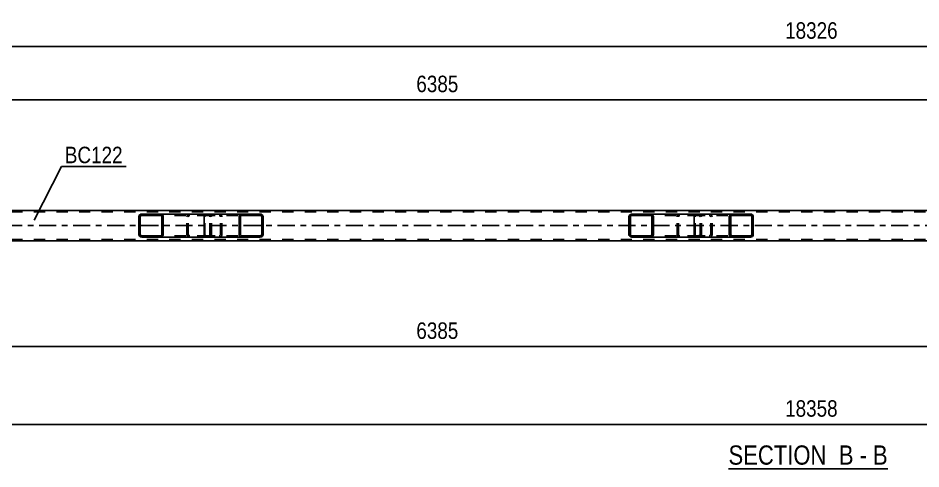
# Model space of a CAD drawing. Header units: millimetres. Extents: x 0 to 841, y 0 to 594.
# Drawn here: x 290.8 to 447.6, y 198.3 to 276.6 of the extents above; entities that cross this region are included whole.
import ezdxf

# ---------------------------------------------------------------- set-up
doc = ezdxf.new("R2010")
doc.units = ezdxf.units.MM
doc.linetypes.add('DXK_LINE_DOT2', pattern=[3.9198, 1.9599, -1.9599])
doc.linetypes.add('DXK_LINE_DOT3', pattern=[5.9187, 2.979, -0.9799, 0.9799, -0.9799])
doc.styles.add('Arial Narrow', font='ARIALN.TTF', dxfattribs={"height": 0.2})

# ---------------------------------------------------------------- blocks, each defined once
blk = doc.blocks.new('Unknown-272366259-12 - 3237')
at = {"color": 6, "linetype": 'Continuous'}
blk.add_line((414.14, 198.27), (441.79, 198.27), dxfattribs=at)
at = {"color": 0, "linetype": 'Continuous'}
for points in [[(432.25, 199.02), (432.25, 202.52), (414.14, 202.52), (414.14, 199.02)], [(435.86, 199.02), (435.86, 202.52), (433.3, 202.52), (433.3, 199.02)], [(438.18, 199.02), (438.18, 202.52), (436.91, 202.52), (436.91, 199.02)], [(441.79, 199.02), (441.79, 202.52), (439.23, 202.52), (439.23, 199.02)]]:
    blk.add_wipeout(points, dxfattribs=at)
at = {"color": 7, "linetype": 'Continuous', "style": 'Arial Narrow'}
for s, p in [('SECTION ', (414.14, 199.02)), ('B', (433.3, 199.02)), ('B', (439.23, 199.02)), ('-', (436.91, 199.02))]:
    blk.add_text(s, height=3.34, dxfattribs=at).set_placement(p)
blk = doc.blocks.new('Part-272366259-3293 - 3237')
at = {"linetype": 'Continuous'}
h = blk.add_hatch(dxfattribs=at)
h.set_pattern_fill('', scale=0.7, style=0, pattern_type=0)
h.set_pattern_definition([(45, (418.4162, 242.2488), (-1.57154, 1.57154), [])])
h.paths.add_polyline_path([(418.45, 242.07), (418.42, 242.25), (418.31, 242.4), (418.14, 242.51), (417.95, 242.55), (414.77, 242.55), (414.58, 242.51), (414.41, 242.4), (414.3, 242.25), (414.26, 242.07), (414.26, 239.03), (414.3, 238.84), (414.41, 238.69), (414.58, 238.58), (414.77, 238.55), (417.95, 238.55), (418.14, 238.58), (418.31, 238.69), (418.42, 238.84), (418.45, 239.03)])
h.paths.add_polyline_path([(418.18, 238.93), (418.13, 238.86), (418.05, 238.8), (417.95, 238.79), (414.77, 238.79), (414.67, 238.8), (414.59, 238.86), (414.54, 238.93), (414.52, 239.03), (414.52, 242.07), (414.54, 242.16), (414.59, 242.23), (414.67, 242.29), (414.77, 242.31), (417.95, 242.31), (418.05, 242.29), (418.13, 242.23), (418.18, 242.16), (418.2, 242.07), (418.2, 239.03)])
at = {"color": 2, "linetype": 'Continuous'}
for p, q in [((408.2, 242.07), (408.22, 242.25)), ((408.2, 239.03), (408.2, 242.07)), ((408.22, 242.25), (408.28, 242.4)), ((408.28, 242.4), (408.36, 242.51)), ((408.36, 242.51), (408.47, 242.55)), ((414.77, 242.55), (408.47, 242.55)), ((414.3, 242.25), (414.26, 242.07)), ((414.26, 239.03), (414.26, 242.07)), ((414.52, 242.07), (414.54, 242.16)), ((414.52, 239.03), (414.52, 242.07)), ((414.54, 242.16), (414.59, 242.23)), ((414.77, 242.55), (414.58, 242.51)), ((414.59, 242.23), (414.67, 242.29)), ((414.67, 242.29), (414.77, 242.31)), ((414.77, 242.55), (417.95, 242.55)), ((414.77, 242.31), (417.95, 242.31)), ((418.14, 242.51), (417.95, 242.55)), ((417.95, 242.31), (418.05, 242.29)), ((418.05, 242.29), (418.13, 242.23)), ((418.13, 242.23), (418.18, 242.16)), ((418.18, 242.16), (418.2, 242.07)), ((418.2, 239.03), (418.2, 242.07)), ((418.45, 242.07), (418.42, 242.25)), ((418.45, 239.03), (418.45, 242.07)), ((408.22, 238.84), (408.2, 239.03)), ((408.28, 238.69), (408.22, 238.84)), ((408.36, 238.58), (408.28, 238.69)), ((408.47, 238.55), (408.36, 238.58)), ((414.77, 238.55), (408.47, 238.55)), ((414.26, 239.03), (414.3, 238.84)), ((414.54, 238.93), (414.52, 239.03)), ((414.59, 238.86), (414.54, 238.93)), ((414.58, 238.58), (414.77, 238.55)), ((414.67, 238.8), (414.59, 238.86)), ((414.77, 238.79), (414.67, 238.8)), ((414.77, 238.79), (417.95, 238.79)), ((414.77, 238.55), (417.95, 238.55)), ((418.05, 238.8), (417.95, 238.79)), ((417.95, 238.55), (418.14, 238.58)), ((418.13, 238.86), (418.05, 238.8)), ((418.18, 238.93), (418.13, 238.86)), ((418.2, 239.03), (418.18, 238.93)), ((418.42, 238.84), (418.45, 239.03))]:
    blk.add_line(p, q, dxfattribs=at)
at = {"color": 7, "linetype": 'DXK_LINE_DOT2'}
for p, q in [((408.34, 242.16), (408.33, 242.07)), ((408.33, 239.03), (408.33, 242.07)), ((408.37, 242.23), (408.34, 242.16)), ((408.42, 242.29), (408.37, 242.23)), ((408.47, 242.31), (408.42, 242.29)), ((417.95, 242.31), (408.47, 242.31)), ((409.46, 242.31), (409.46, 242.55)), ((410.8, 242.55), (410.99, 242.51)), ((410.9, 242.29), (410.8, 242.31)), ((410.98, 242.23), (410.9, 242.29)), ((411.03, 242.16), (410.98, 242.23)), ((411.05, 242.07), (411.03, 242.16)), ((411.05, 239.03), (411.05, 242.07)), ((411.27, 242.25), (411.3, 242.07)), ((411.3, 239.03), (411.3, 242.07)), ((417.95, 242.55), (414.77, 242.55)), ((408.33, 239.03), (408.34, 238.93)), ((408.34, 238.93), (408.37, 238.86)), ((408.37, 238.86), (408.42, 238.8)), ((408.42, 238.8), (408.47, 238.79)), ((417.95, 238.79), (408.47, 238.79)), ((409.46, 238.55), (409.46, 238.79)), ((410.8, 238.79), (410.9, 238.8)), ((410.99, 238.58), (410.8, 238.55)), ((410.9, 238.8), (410.98, 238.86)), ((410.98, 238.86), (411.03, 238.93)), ((411.03, 238.93), (411.05, 239.03)), ((411.3, 239.03), (411.27, 238.84)), ((417.95, 238.55), (414.77, 238.55))]:
    blk.add_line(p, q, dxfattribs=at)
for centre, start, end in [((410.82, 242.05), 23.8494, 68.8059), ((410.82, 239.04), 291.1941, 336.1506)]:
    blk.add_arc(centre, 0.492, start, end, dxfattribs=at)
at = {"color": 2, "linetype": 'Continuous'}
for centre, start, end in [((414.75, 242.05), 111.1941, 156.1506), ((417.97, 242.05), 23.8494, 68.8059), ((414.75, 239.04), 203.8494, 248.8059), ((417.97, 239.04), 291.1941, 336.1506)]:
    blk.add_arc(centre, 0.492, start, end, dxfattribs=at)
blk = doc.blocks.new('Part-272366259-3298 - 3237')
at = {"color": 2, "linetype": 'Continuous'}
for p, q in [((490.48, 243.19), (241.07, 243.19)), ((758, 237.91), (241.07, 237.91))]:
    blk.add_line(p, q, dxfattribs=at)
at = {"color": 7, "linetype": 'DXK_LINE_DOT2'}
for p, q in [((758, 242.95), (99.08, 242.95)), ((758, 238.15), (99.08, 238.15))]:
    blk.add_line(p, q, dxfattribs=at)
at = {"color": 7, "linetype": 'DXK_LINE_DOT3'}
blk.add_line((99.08, 240.55), (758, 240.55), dxfattribs=at)
blk = doc.blocks.new('Part-272366259-3430 - 3237')
at = {"linetype": 'Continuous'}
h = blk.add_hatch(dxfattribs=at)
h.set_pattern_fill('', scale=0.7, style=0, pattern_type=0)
h.set_pattern_definition([(45, (401.0711, 242.2488), (-1.57154, 1.57154), [])])
h.paths.add_polyline_path([(401.11, 242.07), (401.07, 242.25), (400.96, 242.4), (400.79, 242.51), (400.6, 242.55), (397.36, 242.55), (397.17, 242.51), (397, 242.4), (396.89, 242.25), (396.85, 242.07), (396.85, 239.03), (396.89, 238.84), (397, 238.69), (397.17, 238.58), (397.36, 238.55), (400.6, 238.55), (400.79, 238.58), (400.96, 238.69), (401.07, 238.84), (401.11, 239.03)])
h.paths.add_polyline_path([(400.84, 238.93), (400.78, 238.86), (400.7, 238.8), (400.6, 238.79), (397.36, 238.79), (397.27, 238.8), (397.18, 238.86), (397.13, 238.93), (397.11, 239.03), (397.11, 242.07), (397.13, 242.16), (397.18, 242.23), (397.27, 242.29), (397.36, 242.31), (400.6, 242.31), (400.7, 242.29), (400.78, 242.23), (400.84, 242.16), (400.85, 242.07), (400.85, 239.03)])
at = {"color": 2, "linetype": 'Continuous'}
for p, q in [((396.89, 242.25), (396.85, 242.07)), ((396.85, 239.03), (396.85, 242.07)), ((397.11, 242.07), (397.13, 242.16)), ((397.11, 239.03), (397.11, 242.07)), ((397.13, 242.16), (397.18, 242.23)), ((397.36, 242.55), (397.17, 242.51)), ((397.18, 242.23), (397.27, 242.29)), ((397.27, 242.29), (397.36, 242.31)), ((397.36, 242.55), (400.6, 242.55)), ((397.36, 242.31), (400.6, 242.31)), ((408.47, 242.55), (400.6, 242.55)), ((400.79, 242.51), (400.6, 242.55)), ((400.6, 242.31), (400.7, 242.29)), ((400.7, 242.29), (400.78, 242.23)), ((400.78, 242.23), (400.84, 242.16)), ((400.84, 242.16), (400.85, 242.07)), ((400.85, 239.03), (400.85, 242.07)), ((401.11, 242.07), (401.07, 242.25)), ((401.11, 239.03), (401.11, 242.07)), ((396.85, 239.03), (396.89, 238.84)), ((397.13, 238.93), (397.11, 239.03)), ((397.18, 238.86), (397.13, 238.93)), ((397.17, 238.58), (397.36, 238.55)), ((397.27, 238.8), (397.18, 238.86)), ((397.36, 238.79), (397.27, 238.8)), ((397.36, 238.79), (400.6, 238.79)), ((397.36, 238.55), (400.6, 238.55)), ((400.7, 238.8), (400.6, 238.79)), ((400.6, 238.55), (400.79, 238.58)), ((408.47, 238.55), (400.6, 238.55)), ((400.78, 238.86), (400.7, 238.8)), ((400.84, 238.93), (400.78, 238.86)), ((400.85, 239.03), (400.84, 238.93)), ((401.07, 238.84), (401.11, 239.03))]:
    blk.add_line(p, q, dxfattribs=at)
at = {"color": 7, "linetype": 'DXK_LINE_DOT2'}
for p, q in [((400.6, 242.55), (397.36, 242.55)), ((408.95, 242.31), (397.36, 242.31)), ((405.2, 242.07), (405.24, 242.25)), ((405.2, 239.03), (405.2, 242.07)), ((405.48, 242.16), (405.46, 242.07)), ((405.46, 239.03), (405.46, 242.07)), ((405.53, 242.23), (405.48, 242.16)), ((405.52, 242.51), (405.71, 242.55)), ((405.53, 242.23), (405.56, 242.25)), ((405.56, 242.25), (405.62, 242.29)), ((405.62, 242.29), (405.71, 242.31)), ((408.95, 242.55), (408.47, 242.55)), ((408.95, 242.55), (409.14, 242.51)), ((409.05, 242.29), (408.95, 242.31)), ((409.13, 242.23), (409.05, 242.29)), ((409.18, 242.16), (409.13, 242.23)), ((409.2, 242.07), (409.18, 242.16)), ((409.2, 239.03), (409.2, 242.07)), ((409.42, 242.25), (409.46, 242.07)), ((409.46, 239.03), (409.46, 242.07)), ((408.95, 238.79), (397.36, 238.79)), ((400.6, 238.55), (397.36, 238.55)), ((405.24, 238.84), (405.2, 239.03)), ((405.46, 239.03), (405.48, 238.93)), ((405.48, 238.93), (405.53, 238.86)), ((405.71, 238.55), (405.52, 238.58)), ((405.53, 238.86), (405.62, 238.8)), ((405.62, 238.8), (405.71, 238.79)), ((408.95, 238.55), (408.47, 238.55)), ((408.95, 238.79), (409.05, 238.8)), ((409.14, 238.58), (408.95, 238.55)), ((409.05, 238.8), (409.13, 238.86)), ((409.13, 238.86), (409.18, 238.93)), ((409.18, 238.93), (409.2, 239.03)), ((409.46, 239.03), (409.42, 238.84))]:
    blk.add_line(p, q, dxfattribs=at)
at = {"color": 2, "linetype": 'Continuous'}
for centre, start, end in [((397.34, 242.04), 110.7583, 155.68), ((400.62, 242.04), 24.32, 69.2417), ((397.34, 239.05), 204.32, 249.2417), ((400.62, 239.05), 290.7583, 335.68)]:
    blk.add_arc(centre, 0.496, start, end, dxfattribs=at)
at = {"color": 7, "linetype": 'DXK_LINE_DOT2'}
for centre, start, end in [((405.69, 242.04), 110.7583, 155.68), ((408.97, 242.04), 24.32, 69.2417), ((405.69, 239.05), 204.32, 249.2417), ((408.97, 239.05), 290.7583, 335.68)]:
    blk.add_arc(centre, 0.496, start, end, dxfattribs=at)
blk = doc.blocks.new('Part-272366259-3434 - 3237')
at = {"linetype": 'Continuous'}
h = blk.add_hatch(dxfattribs=at)
h.set_pattern_fill('', scale=0.7, style=0, pattern_type=0)
h.set_pattern_definition([(45, (315.937, 242.2488), (-1.57154, 1.57154), [])])
h.paths.add_polyline_path([(315.98, 242.07), (315.94, 242.25), (315.83, 242.4), (315.66, 242.51), (315.47, 242.55), (312.23, 242.55), (312.03, 242.51), (311.87, 242.4), (311.76, 242.25), (311.72, 242.07), (311.72, 239.03), (311.76, 238.84), (311.87, 238.69), (312.03, 238.58), (312.23, 238.55), (315.47, 238.55), (315.66, 238.58), (315.83, 238.69), (315.94, 238.84), (315.98, 239.03)])
h.paths.add_polyline_path([(315.7, 238.93), (315.65, 238.86), (315.56, 238.8), (315.47, 238.79), (312.23, 238.79), (312.13, 238.8), (312.05, 238.86), (311.99, 238.93), (311.97, 239.03), (311.97, 242.07), (311.99, 242.16), (312.05, 242.23), (312.13, 242.29), (312.23, 242.31), (315.47, 242.31), (315.56, 242.29), (315.65, 242.23), (315.7, 242.16), (315.72, 242.07), (315.72, 239.03)])
at = {"color": 2, "linetype": 'Continuous'}
for p, q in [((311.76, 242.25), (311.72, 242.07)), ((311.72, 239.03), (311.72, 242.07)), ((311.97, 242.07), (311.99, 242.16)), ((311.97, 239.03), (311.97, 242.07)), ((311.99, 242.16), (312.05, 242.23)), ((312.23, 242.55), (312.03, 242.51)), ((312.05, 242.23), (312.13, 242.29)), ((312.13, 242.29), (312.23, 242.31)), ((312.23, 242.55), (315.47, 242.55)), ((312.23, 242.31), (315.47, 242.31)), ((323.33, 242.55), (315.47, 242.55)), ((315.66, 242.51), (315.47, 242.55)), ((315.47, 242.31), (315.56, 242.29)), ((315.56, 242.29), (315.65, 242.23)), ((315.65, 242.23), (315.7, 242.16)), ((315.7, 242.16), (315.72, 242.07)), ((315.72, 239.03), (315.72, 242.07)), ((315.98, 242.07), (315.94, 242.25)), ((315.98, 239.03), (315.98, 242.07)), ((311.72, 239.03), (311.76, 238.84)), ((311.99, 238.93), (311.97, 239.03)), ((312.05, 238.86), (311.99, 238.93)), ((312.03, 238.58), (312.23, 238.55)), ((312.13, 238.8), (312.05, 238.86)), ((312.23, 238.79), (312.13, 238.8)), ((312.23, 238.79), (315.47, 238.79)), ((312.23, 238.55), (315.47, 238.55)), ((315.56, 238.8), (315.47, 238.79)), ((315.47, 238.55), (315.66, 238.58)), ((323.33, 238.55), (315.47, 238.55)), ((315.65, 238.86), (315.56, 238.8)), ((315.7, 238.93), (315.65, 238.86)), ((315.72, 239.03), (315.7, 238.93)), ((315.94, 238.84), (315.98, 239.03))]:
    blk.add_line(p, q, dxfattribs=at)
at = {"color": 7, "linetype": 'DXK_LINE_DOT2'}
for p, q in [((315.47, 242.55), (312.23, 242.55)), ((323.81, 242.31), (312.23, 242.31)), ((320.07, 242.07), (320.11, 242.25)), ((320.07, 239.03), (320.07, 242.07)), ((320.34, 242.16), (320.32, 242.07)), ((320.32, 239.03), (320.32, 242.07)), ((320.4, 242.23), (320.34, 242.16)), ((320.38, 242.51), (320.58, 242.55)), ((320.48, 242.29), (320.4, 242.23)), ((320.58, 242.31), (320.48, 242.29)), ((323.81, 242.55), (323.33, 242.55)), ((323.81, 242.55), (324.01, 242.51)), ((323.91, 242.29), (323.81, 242.31)), ((323.99, 242.23), (323.91, 242.29)), ((324.05, 242.16), (323.99, 242.23)), ((324.07, 242.07), (324.05, 242.16)), ((324.07, 239.03), (324.07, 242.07)), ((324.29, 242.25), (324.33, 242.07)), ((324.33, 239.03), (324.33, 242.07)), ((323.81, 238.79), (312.23, 238.79)), ((315.47, 238.55), (312.23, 238.55)), ((320.11, 238.84), (320.07, 239.03)), ((320.32, 239.03), (320.34, 238.93)), ((320.34, 238.93), (320.4, 238.86)), ((320.58, 238.55), (320.38, 238.58)), ((320.4, 238.86), (320.48, 238.8)), ((320.48, 238.8), (320.58, 238.79)), ((323.81, 238.55), (323.33, 238.55)), ((323.81, 238.79), (323.91, 238.8)), ((324.01, 238.58), (323.81, 238.55)), ((323.91, 238.8), (323.99, 238.86)), ((323.99, 238.86), (324.05, 238.93)), ((324.05, 238.93), (324.07, 239.03)), ((324.33, 239.03), (324.29, 238.84))]:
    blk.add_line(p, q, dxfattribs=at)
at = {"color": 2, "linetype": 'Continuous'}
for centre, start, end in [((312.21, 242.04), 110.7583, 155.68), ((315.48, 242.04), 24.32, 69.2417), ((312.21, 239.05), 204.32, 249.2417), ((315.48, 239.05), 290.7583, 335.68)]:
    blk.add_arc(centre, 0.496, start, end, dxfattribs=at)
at = {"color": 7, "linetype": 'DXK_LINE_DOT2'}
for centre, start, end in [((320.56, 242.04), 110.7583, 155.68), ((323.83, 242.04), 24.32, 69.2417), ((320.56, 239.05), 204.32, 249.2417), ((323.83, 239.05), 290.7583, 335.68)]:
    blk.add_arc(centre, 0.496, start, end, dxfattribs=at)
blk = doc.blocks.new('Part-272366259-3459 - 3237')
at = {"linetype": 'Continuous'}
h = blk.add_hatch(dxfattribs=at)
h.set_pattern_fill('', scale=0.7, style=0, pattern_type=0)
h.set_pattern_definition([(45, (333.282, 242.2488), (-1.57154, 1.57154), [])])
h.paths.add_polyline_path([(333.32, 242.07), (333.28, 242.25), (333.17, 242.4), (333.01, 242.51), (332.82, 242.55), (329.63, 242.55), (329.44, 242.51), (329.28, 242.4), (329.17, 242.25), (329.13, 242.07), (329.13, 239.03), (329.17, 238.84), (329.28, 238.69), (329.44, 238.58), (329.63, 238.55), (332.82, 238.55), (333.01, 238.58), (333.17, 238.69), (333.28, 238.84), (333.32, 239.03)])
h.paths.add_polyline_path([(333.05, 238.93), (333, 238.86), (332.91, 238.8), (332.82, 238.79), (329.63, 238.79), (329.54, 238.8), (329.46, 238.86), (329.4, 238.93), (329.38, 239.03), (329.38, 242.07), (329.4, 242.16), (329.46, 242.23), (329.54, 242.29), (329.63, 242.31), (332.82, 242.31), (332.91, 242.29), (333, 242.23), (333.05, 242.16), (333.07, 242.07), (333.07, 239.03)])
at = {"color": 2, "linetype": 'Continuous'}
for p, q in [((323.06, 242.07), (323.08, 242.25)), ((323.06, 239.03), (323.06, 242.07)), ((323.08, 242.25), (323.14, 242.4)), ((323.14, 242.4), (323.23, 242.51)), ((323.23, 242.51), (323.33, 242.55)), ((329.63, 242.55), (323.33, 242.55)), ((329.17, 242.25), (329.13, 242.07)), ((329.13, 239.03), (329.13, 242.07)), ((329.38, 242.07), (329.4, 242.16)), ((329.38, 239.03), (329.38, 242.07)), ((329.4, 242.16), (329.46, 242.23)), ((329.63, 242.55), (329.44, 242.51)), ((329.46, 242.23), (329.54, 242.29)), ((329.54, 242.29), (329.63, 242.31)), ((329.63, 242.55), (332.82, 242.55)), ((329.63, 242.31), (332.82, 242.31)), ((333.01, 242.51), (332.82, 242.55)), ((332.82, 242.31), (332.91, 242.29)), ((332.91, 242.29), (333, 242.23)), ((333, 242.23), (333.05, 242.16)), ((333.05, 242.16), (333.07, 242.07)), ((333.07, 239.03), (333.07, 242.07)), ((333.32, 242.07), (333.28, 242.25)), ((333.32, 239.03), (333.32, 242.07)), ((323.08, 238.84), (323.06, 239.03)), ((323.14, 238.69), (323.08, 238.84)), ((323.23, 238.58), (323.14, 238.69)), ((323.33, 238.55), (323.23, 238.58)), ((329.63, 238.55), (323.33, 238.55)), ((329.13, 239.03), (329.17, 238.84)), ((329.4, 238.93), (329.38, 239.03)), ((329.46, 238.86), (329.4, 238.93)), ((329.44, 238.58), (329.63, 238.55)), ((329.54, 238.8), (329.46, 238.86)), ((329.63, 238.79), (329.54, 238.8)), ((329.63, 238.79), (332.82, 238.79)), ((329.63, 238.55), (332.82, 238.55)), ((332.91, 238.8), (332.82, 238.79)), ((332.82, 238.55), (333.01, 238.58)), ((333, 238.86), (332.91, 238.8)), ((333.05, 238.93), (333, 238.86)), ((333.07, 239.03), (333.05, 238.93)), ((333.28, 238.84), (333.32, 239.03))]:
    blk.add_line(p, q, dxfattribs=at)
at = {"color": 7, "linetype": 'DXK_LINE_DOT2'}
for p, q in [((323.21, 242.16), (323.2, 242.07)), ((323.2, 239.03), (323.2, 242.07)), ((323.24, 242.23), (323.21, 242.16)), ((323.28, 242.29), (323.24, 242.23)), ((323.33, 242.31), (323.28, 242.29)), ((332.82, 242.31), (323.33, 242.31)), ((324.33, 242.31), (324.33, 242.55)), ((325.67, 242.55), (325.86, 242.51)), ((325.76, 242.29), (325.67, 242.31)), ((325.85, 242.23), (325.76, 242.29)), ((325.9, 242.16), (325.85, 242.23)), ((325.92, 242.07), (325.9, 242.16)), ((325.92, 239.03), (325.92, 242.07)), ((326.13, 242.25), (326.17, 242.07)), ((326.17, 239.03), (326.17, 242.07)), ((332.82, 242.55), (329.63, 242.55)), ((323.2, 239.03), (323.21, 238.93)), ((323.21, 238.93), (323.24, 238.86)), ((323.24, 238.86), (323.28, 238.8)), ((323.28, 238.8), (323.33, 238.79)), ((332.82, 238.79), (323.33, 238.79)), ((324.33, 238.55), (324.33, 238.79)), ((325.67, 238.79), (325.76, 238.8)), ((325.86, 238.58), (325.67, 238.55)), ((325.76, 238.8), (325.85, 238.86)), ((325.85, 238.86), (325.9, 238.93)), ((325.9, 238.93), (325.92, 239.03)), ((326.17, 239.03), (326.13, 238.84)), ((332.82, 238.55), (329.63, 238.55))]:
    blk.add_line(p, q, dxfattribs=at)
for centre, start, end in [((325.68, 242.05), 23.8494, 68.8059), ((325.68, 239.04), 291.1941, 336.1506)]:
    blk.add_arc(centre, 0.492, start, end, dxfattribs=at)
at = {"color": 2, "linetype": 'Continuous'}
for centre, start, end in [((329.62, 242.05), 111.1941, 156.1506), ((332.83, 242.05), 23.8494, 68.8059), ((329.62, 239.04), 203.8494, 248.8059), ((332.83, 239.04), 291.1941, 336.1506)]:
    blk.add_arc(centre, 0.492, start, end, dxfattribs=at)
blk = doc.blocks.new('StraightDimension-272366259-3495 - 3237')
at = {"color": 7, "linetype": 'Continuous'}
blk.add_line((89.82, 206), (767.26, 206), dxfattribs=at)
at = {"color": 0}
blk.add_wipeout([(433.71, 206.75), (433.71, 210.95), (423.37, 210.95), (423.37, 206.75)], dxfattribs=at)
at = {"color": 3, "style": 'Arial Narrow'}
blk.add_text('18358', height=2.863, dxfattribs=at).set_placement((423.97, 207.35))
blk = doc.blocks.new('StraightDimension-272366259-3520 - 3237')
at = {"color": 7, "linetype": 'Continuous'}
blk.add_line((235.87, 262.38), (491.28, 262.38), dxfattribs=at)
at = {"color": 0}
blk.add_wipeout([(367.83, 263.13), (367.83, 267.33), (359.32, 267.33), (359.32, 263.13)], dxfattribs=at)
at = {"color": 3, "style": 'Arial Narrow'}
blk.add_text('6385', height=2.863, dxfattribs=at).set_placement((359.92, 263.73))
blk = doc.blocks.new('StraightDimension-272366259-3548 - 3237')
at = {"color": 7, "linetype": 'Continuous'}
blk.add_line((235.87, 219.52), (491.28, 219.52), dxfattribs=at)
at = {"color": 0}
blk.add_wipeout([(367.83, 220.27), (367.83, 224.47), (359.32, 224.47), (359.32, 220.27)], dxfattribs=at)
at = {"color": 3, "style": 'Arial Narrow'}
blk.add_text('6385', height=2.863, dxfattribs=at).set_placement((359.92, 220.87))
blk = doc.blocks.new('StraightDimension-272366259-3580 - 3237')
at = {"color": 7, "linetype": 'Continuous'}
blk.add_line((90.46, 271.66), (766.62, 271.66), dxfattribs=at)
at = {"color": 0}
blk.add_wipeout([(433.71, 272.41), (433.71, 276.61), (423.37, 276.61), (423.37, 272.41)], dxfattribs=at)
at = {"color": 3, "style": 'Arial Narrow'}
blk.add_text('18326', height=2.863, dxfattribs=at).set_placement((423.97, 273.01))
blk = doc.blocks.new('Mark-272366259-3294 - 3237')
at = {"color": 0}
blk.add_wipeout([(308.93, 251.39), (308.93, 254.39), (298.88, 254.39), (298.88, 251.39)], dxfattribs=at)
blk.add_wipeout([(308.93, 251.39), (308.93, 254.39), (298.88, 254.39), (298.88, 251.39)], dxfattribs=at)
at = {"color": 30, "linetype": 'Continuous'}
for p, q in [((293.55, 241.5), (298.28, 250.79)), ((298.28, 250.79), (309.53, 250.79))]:
    blk.add_line(p, q, dxfattribs=at)
at = {"color": 3, "style": 'Arial Narrow'}
blk.add_text('BC122', height=2.863, dxfattribs=at).set_placement((298.88, 251.39))

msp = doc.modelspace()

# ---------------------------------------------------------------- block references
for name in ['StraightDimension-272366259-3520 - 3237', 'Part-272366259-3298 - 3237', 'Part-272366259-3434 - 3237', 'Part-272366259-3459 - 3237', 'Part-272366259-3430 - 3237', 'Part-272366259-3293 - 3237', 'StraightDimension-272366259-3495 - 3237', 'Unknown-272366259-12 - 3237']:
    msp.add_blockref(name, (0, 0))

# ---------------------------------------------------------------- next in the draw order: block references
for name in ['StraightDimension-272366259-3580 - 3237', 'StraightDimension-272366259-3548 - 3237']:
    msp.add_blockref(name, (0, 0))

# ---------------------------------------------------------------- next in the draw order: block references
msp.add_blockref('Mark-272366259-3294 - 3237', (0, 0))

doc.saveas('drawing.dxf')
